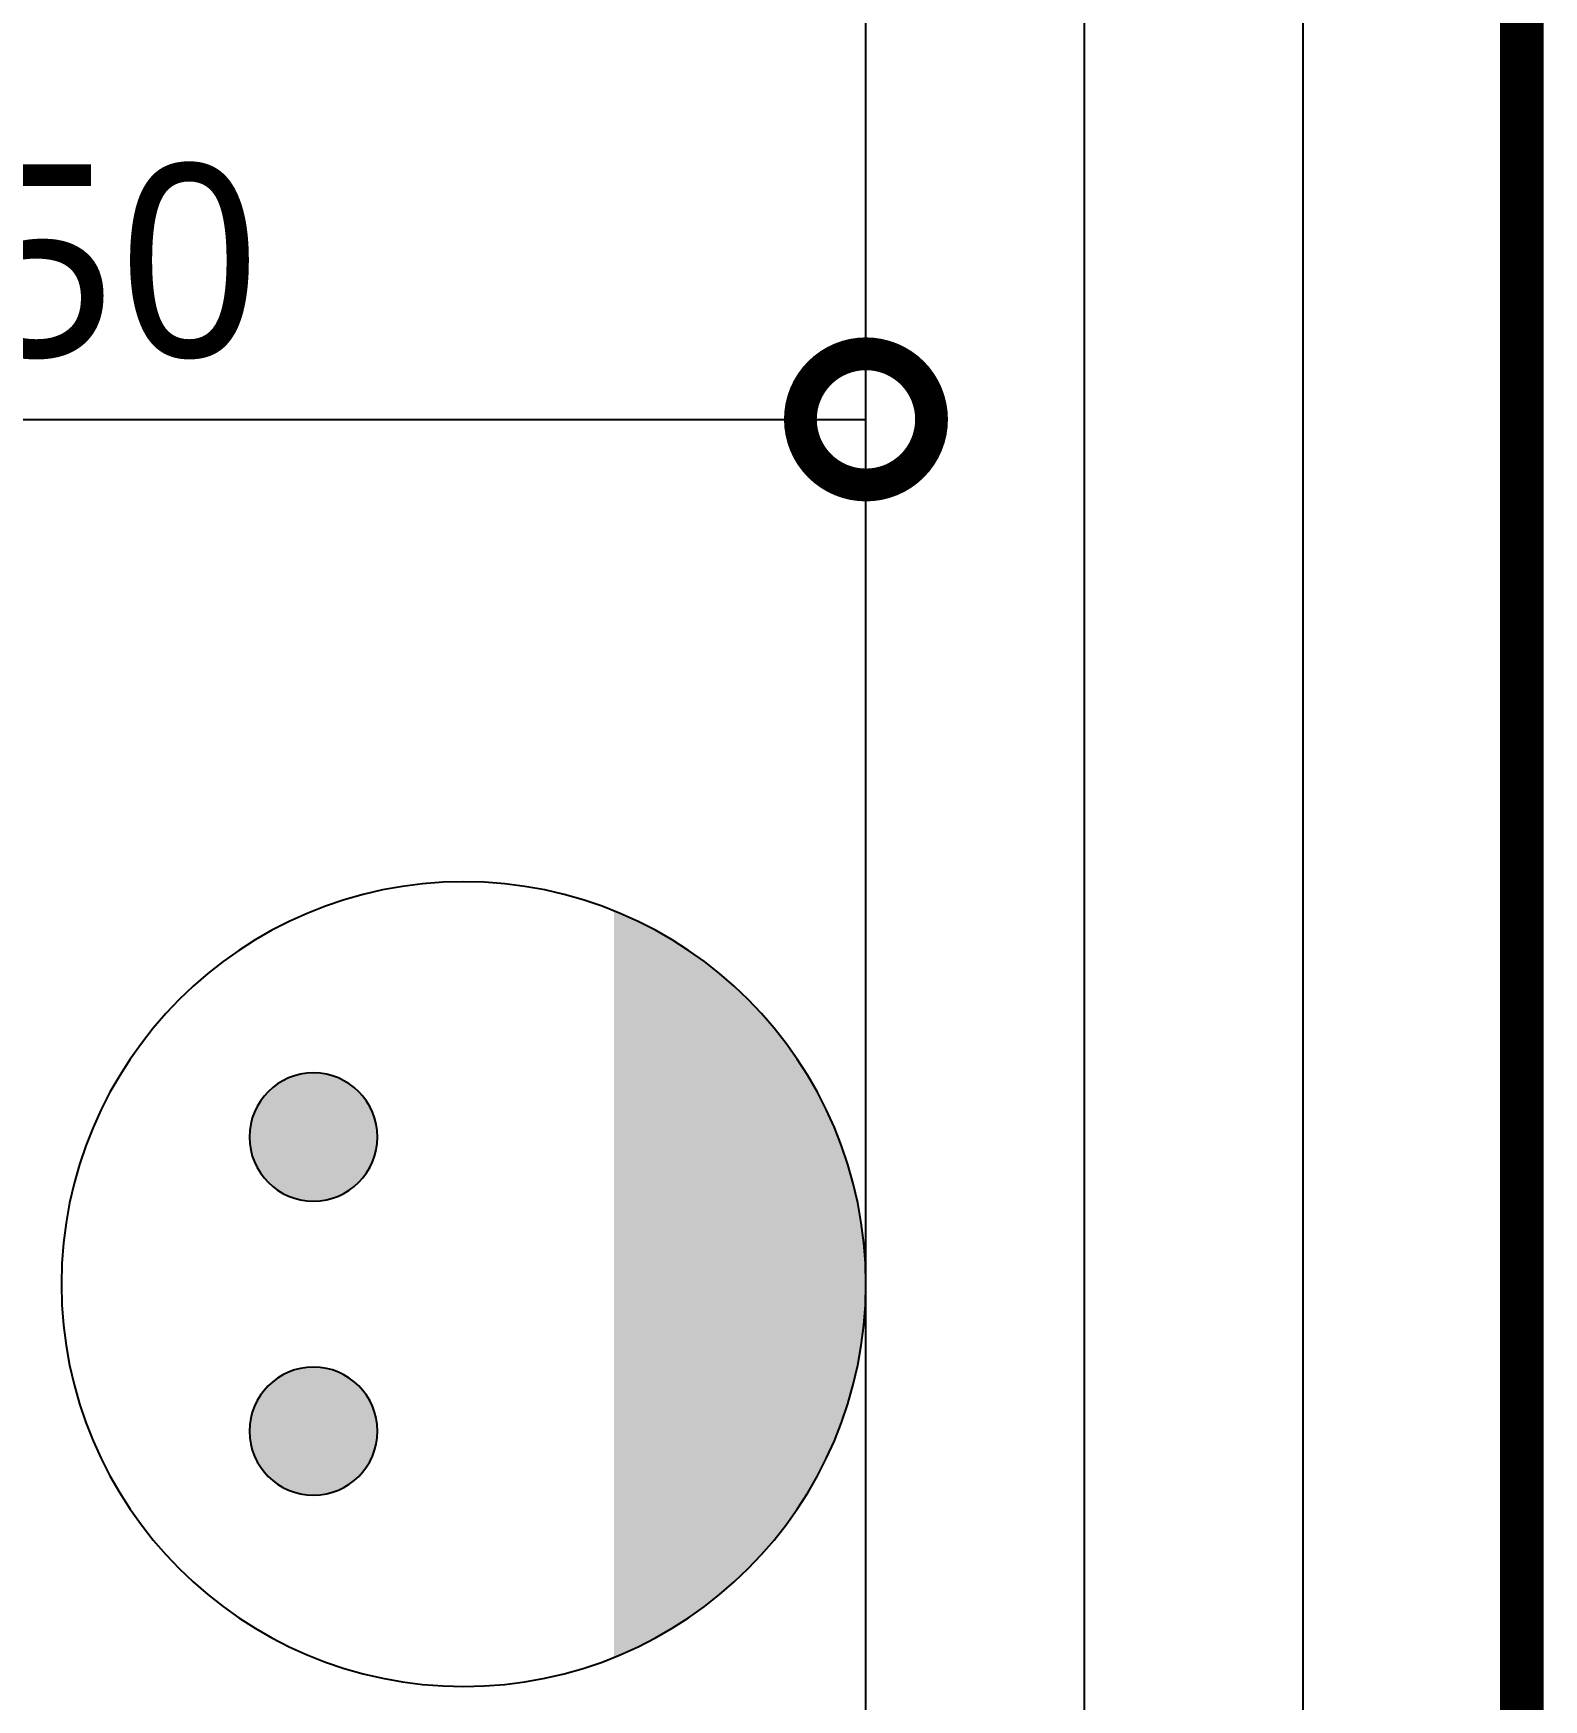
# Model space of a CAD drawing. Extents: x 11477420 to 23072185, y -28506554 to -14238804.
# Drawn here: x 11520215 to 11520906, y -14275685 to -14274923 of the extents above; entities that cross this region are included whole.
import ezdxf

# ---------------------------------------------------------------- set-up
doc = ezdxf.new("R2010")
doc.units = 0
doc.header["$LTSCALE"] = 50
doc.header["$MEASUREMENT"] = 0
doc.linetypes.add('HIDDEN', pattern=[0.375, 0.25, -0.125])
doc.layers.get('0').update_dxf_attribs({"linetype": 'CONTINUOUS'})
doc.layers.get('DEFPOINTS').update_dxf_attribs({"linetype": 'CONTINUOUS'})
for name, color, linetype in [('07-DIM WAL', 5, 'CONTINUOUS'), ('1.천장.벽체선(내벽)', 3, 'CONTINUOUS'), ('Layer2', 51, 'CONTINUOUS'), ('RC-LIGHT', 7, 'CONTINUOUS'), ('설비', 7, 'CONTINUOUS')]:
    doc.layers.add(name, color=color, linetype=linetype)
doc.styles.add('DAWIN', font='NanumSquareR.ttf')
doc.dimstyles.new('40', dxfattribs={"dimscale": 40, "dimtxt": 2.2, "dimasz": 3, "dimexe": 1.25, "dimexo": 0.625, "dimtad": 1, "dimdec": 0, "dimzin": 0, "dimdsep": 46, "dimlunit": 6, "dimtxsty": 'DAWIN', "dimblk1": 'DOTSMALL', "dimblk2": 'DOTSMALL', "dimsah": 1, "dimcen": 0.001, "dimclrd": 1, "dimclre": 1, "dimclrt": 3, "dimadec": 0, "dimazin": 0, "dimtfac": 1, "dimtdec": 0, "dimtix": 1, "dimtmove": 2, "dimatfit": 3, "dimldrblk": 'DOTSMALL', "dimfxl": 0, "dimtolj": 1, "dimtzin": 0, "dimarcsym": 0})

# ---------------------------------------------------------------- blocks, each defined once
blk = doc.blocks.new('flooor2')
at = {"layer": '1.천장.벽체선(내벽)', "ltscale": 30}
for p, q in [((11520696.07, -14276299.45), (11520696.07, -14273794.45)), ((11520596.07, -14276299.45), (11520596.07, -14274399.45))]:
    blk.add_line(p, q, dxfattribs=at)
blk = doc.blocks.new('_DOTSMALL')
at = {"color": 0, "linetype": 'ByBlock', "const_width": 0.5}
blk.add_lwpolyline([(-0.0625, 0, 1), (0.0625, 0, 1)], format="xyb", close=True, dxfattribs=at)
blk = doc.blocks.new('*D246')
at = {"layer": '07-DIM WAL', "color": 1, "lineweight": -2, "ltscale": 30}
for p, q in [((11520596.07, -14275074.45), (11520596.07, -14275049.45)), ((11519846.07, -14275099.45), (11520596.07, -14275099.45)), ((11519846.07, -14275124.45), (11519846.07, -14275149.45))]:
    blk.add_line(p, q, dxfattribs=at)
at = {"layer": 'DEFPOINTS', "color": 0, "ltscale": 30}
for p in [(11519846.07, -14275099.45), (11520596.07, -14275099.45), (11520596.07, -14275099.45)]:
    blk.add_point(p, dxfattribs=at)
at = {"layer": '07-DIM WAL', "color": 1, "lineweight": -2, "ltscale": 30, "xscale": 120, "yscale": 120, "zscale": 120, "rotation": 180}
blk.add_blockref('_DOTSMALL', (11519846.07, -14275099.45), dxfattribs=at)
at = {"layer": '07-DIM WAL', "color": 1, "lineweight": -2, "ltscale": 30, "xscale": 120, "yscale": 120, "zscale": 120}
blk.add_blockref('_DOTSMALL', (11520596.07, -14275099.45), dxfattribs=at)
at = {"layer": '07-DIM WAL', "color": 3, "ltscale": 30, "insert": (11520221.07, -14275027.41), "char_height": 88, "attachment_point": 5, "style": 'DAWIN'}
blk.add_mtext('\\A1;750', dxfattribs=at)
blk = doc.blocks.new('egoo')
at = {"layer": 'Layer2'}
h = blk.add_hatch(color=140, dxfattribs=at)
edge = h.paths.add_edge_path()
edge.add_arc((1015645.32, 443433.75), 22.29, 0, 360)
h = blk.add_hatch(color=140, dxfattribs=at)
edge = h.paths.add_edge_path()
edge.add_arc((1015747.66, 443433.75), 22.29, 0, 360)
h = blk.add_hatch(color=140, dxfattribs=at)
edge = h.paths.add_edge_path()
edge.add_line((1015826.33, 443329.11), (1015566.64, 443329.11))
edge.add_ellipse((1015696.49, 443381.46), major_axis=(98.99, 98.99), ratio=1, start_angle=156.95778, end_angle=293.04222)
at = {"layer": 'Layer2', "color": 140}
for centre, radius in [((1015696.49, 443381.46), 140), ((1015645.32, 443433.75), 22.29), ((1015747.66, 443433.75), 22.29)]:
    blk.add_circle(centre, radius, dxfattribs=at)

msp = doc.modelspace()

# ---------------------------------------------------------------- linework, layer by layer
at = {"layer": '07-DIM WAL', "color": 10, "linetype": 'HIDDEN', "ltscale": 10, "const_width": 20}
msp.add_lwpolyline([(11520896.07, -14283399.45), (11520896.07, -14272994.45)], dxfattribs=at)
at = {"layer": 'RC-LIGHT', "ltscale": 30}
msp.add_lwpolyline([(11520796.07, -14283399.45), (11520796.07, -14272994.45)], dxfattribs=at)

# ---------------------------------------------------------------- block references
msp.add_blockref('flooor2', (0, 0))
at = {"layer": '설비', "color": 140, "xscale": -1.314285739087145, "yscale": 1.314285739087145, "zscale": 1.314285739087145, "rotation": 90}
msp.add_blockref('egoo', (12103142, -12940579.47), dxfattribs=at)

# ---------------------------------------------------------------- dimensions: what is measured, and where the dimension line sits
at = {"layer": '07-DIM WAL', "ltscale": 30}
dim = msp.add_linear_dim(base=(11520596.07, -14275099.45), p1=(11519846.07, -14275099.45), p2=(11520596.07, -14275099.45), dimstyle='40', dxfattribs=at)
dim.commit()
dim.dimension.update_dxf_attribs({"geometry": '*D246', "text_midpoint": (11520221.07, -14275027.41)})

doc.saveas('drawing.dxf')
